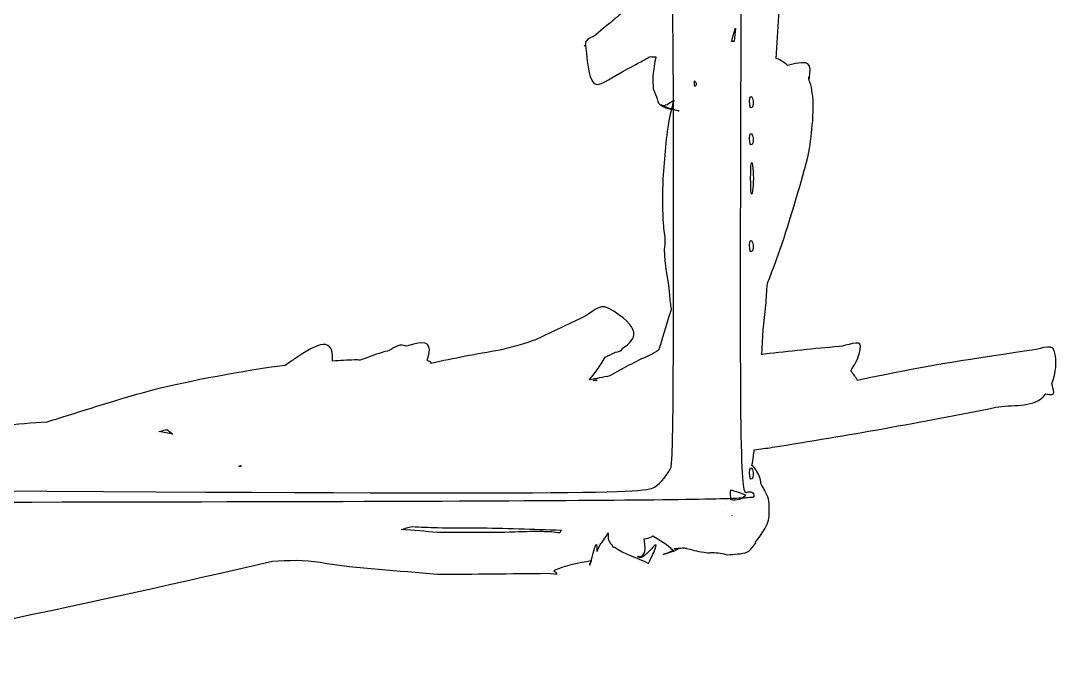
# Model space of a CAD drawing. Extents: x 0 to 877, y -11 to 940.
# Drawn here: x 646.2 to 705.2, y -9.7 to 27.5 of the extents above; entities that cross this region are included whole.
import ezdxf

# ---------------------------------------------------------------- set-up
doc = ezdxf.new("R2010")
doc.units = 0
doc.layers.add('Calque_1', color=7, linetype='CONTINUOUS')

msp = doc.modelspace()

# ---------------------------------------------------------------- linework, layer by layer
at = {"layer": 'Calque_1', "color": 7}
for points in [[(686.897033, 27.085279), (686.897033, 27.085147)], [(686.897033, 27.085279), (686.897033, 27.085147)], [(678.364141, 26.109416), (678.364724, 26.109495)], [(678.364141, 26.109416), (678.364724, 26.109495)], [(683.251657, 22.444593), (683.251763, 22.444593)], [(683.251657, 22.444593), (683.251763, 22.444593)], [(654.515023, 4.204245), (654.515023, 4.204377)], [(654.515023, 4.204245), (654.515023, 4.204377)], [(658.738673, 2.144913), (658.738541, 2.145046)], [(658.738673, 2.144913), (658.738541, 2.145046)], [(686.642848, 0.764794), (686.641737, 0.764794)], [(686.642848, 0.764794), (686.641737, 0.764794)], [(686.693701, -0.682133), (686.693436, -0.683191)], [(686.693701, -0.682133), (686.693436, -0.683191)], [(668.466106, -1.327955), (668.466106, -1.328113)], [(668.466106, -1.327955), (668.466106, -1.328113)], [(676.193473, -3.990298), (676.744839, -4.033213)], [(676.193473, -3.990298), (676.744839, -4.033213)]]:
    msp.add_lwpolyline(points, dxfattribs=at)
for points in [[(684.5628, 24.072918)], [(684.5628, 24.072918)], [(687.86955, 23.06836)], [(687.86955, 20.95169)], [(687.87856, 19.24844)], [(687.86955, 14.86628)], [(679.01843, 7.024862)], [(679.01843, 7.024862)], [(687.86955, 1.90169)], [(686.309473, -0.071872)], [(686.309473, -0.071872)], [(678.679445, -3.317145)], [(678.679445, -3.317145)], [(678.69241, -3.266504)], [(678.69241, -3.266504)]]:
    msp.add_lwpolyline(points, close=True, dxfattribs=at)
for points in [[(687.69438, 49.87357), (687.4728, 62.59783), (687.29359, 53.50447), (687.20487, 25.03462)], [(683.23409, 2.06436), (683.56706, 2.89978), (683.28799, 52.8089), (682.93941, 54.76875)], [(689.226319, 25.345802), (689.327681, 26.970794), (689.422693, 28.596076), (689.531728, 30.220433)], [(689.226319, 25.345802), (689.327681, 26.970794), (689.422693, 28.596076), (689.531728, 30.220433)], [(681.309113, 28.747788), (679.311112, 26.951267), (680.748619, 28.212166), (678.956305, 26.705522)], [(681.309113, 28.747788), (679.311112, 26.951267), (680.748619, 28.212166), (678.956305, 26.705522)], [(678.956305, 26.705522), (678.754428, 26.535845), (678.333529, 26.452528), (678.356336, 26.189797)], [(678.956305, 26.705522), (678.754428, 26.535845), (678.333529, 26.452528), (678.356336, 26.189797)], [(686.680498, 26.310632), (686.751751, 26.56905), (686.820489, 26.828421), (686.897033, 27.085279)], [(686.680498, 26.310632), (686.751751, 26.56905), (686.820489, 26.828421), (686.897033, 27.085279)], [(686.897033, 27.085147), (686.872427, 26.829056), (686.851128, 26.572596), (686.82467, 26.316717)], [(686.897033, 27.085147), (686.872427, 26.829056), (686.851128, 26.572596), (686.82467, 26.316717)], [(678.362078, 26.127487), (678.336413, 26.114787), (678.306965, 26.074227), (678.280956, 26.058775)], [(678.362078, 26.127487), (678.336413, 26.114787), (678.306965, 26.074227), (678.280956, 26.058775)], [(678.280956, 26.058775), (678.308658, 26.075708), (678.33644, 26.092509), (678.364141, 26.109416)], [(678.280956, 26.058775), (678.308658, 26.075708), (678.33644, 26.092509), (678.364141, 26.109416)], [(678.356336, 26.189797), (678.358982, 26.165984), (678.36057, 26.15122), (678.362422, 26.127778)], [(678.356336, 26.189797), (678.358982, 26.165984), (678.36057, 26.15122), (678.362422, 26.127778)], [(678.364724, 26.109495), (678.364724, 26.116375), (678.362078, 26.120608), (678.362078, 26.127487)], [(678.364724, 26.109495), (678.364724, 26.116375), (678.362078, 26.120608), (678.362078, 26.127487)], [(678.362422, 26.127778), (678.372476, 26.132805), (678.382001, 26.13307), (678.390335, 26.125132)], [(678.362422, 26.127778), (678.372476, 26.132805), (678.382001, 26.13307), (678.390335, 26.125132)], [(678.390335, 26.125132), (678.381604, 26.119841), (678.373137, 26.114284), (678.364406, 26.108993)], [(678.390335, 26.125132), (678.381604, 26.119841), (678.373137, 26.114284), (678.364406, 26.108993)], [(678.364406, 26.108993), (678.612347, 23.318327), (678.876481, 23.650934), (680.082134, 24.386105)], [(678.364406, 26.108993), (678.612347, 23.318327), (678.876481, 23.650934), (680.082134, 24.386105)], [(686.82467, 26.316717), (686.780405, 26.319363), (686.731907, 26.316717), (686.680498, 26.310632)], [(686.82467, 26.316717), (686.780405, 26.319363), (686.731907, 26.316717), (686.680498, 26.310632)], [(680.082134, 24.386105), (682.217454, 25.539636), (681.565706, 25.188666), (682.056693, 25.462007)], [(680.082134, 24.386105), (682.217454, 25.539636), (681.565706, 25.188666), (682.056693, 25.462007)], [(682.056693, 25.462007), (682.149218, 25.437136), (682.252617, 25.430257), (682.36779, 25.440311)], [(682.056693, 25.462007), (682.149218, 25.437136), (682.252617, 25.430257), (682.36779, 25.440311)], [(682.36779, 25.440311), (682.290849, 25.083627), (682.229995, 24.723767), (682.19933, 24.358218)], [(682.36779, 25.440311), (682.290849, 25.083627), (682.229995, 24.723767), (682.19933, 24.358218)], [(687.20487, 25.03462), (687.13577, 2.86896), (687.16867, 0.47578), (687.54066, 0.61852)], [(689.8764, 24.955648), (689.589962, 25.184644), (689.377925, 25.30929), (689.226319, 25.345802)], [(689.8764, 24.955648), (689.589962, 25.184644), (689.377925, 25.30929), (689.226319, 25.345802)], [(691.122323, 24.254396), (691.197915, 25.024148), (691.255753, 25.324688), (689.8764, 24.955648)], [(691.122323, 24.254396), (691.197915, 25.024148), (691.255753, 25.324688), (689.8764, 24.955648)], [(682.19933, 24.358218), (682.178692, 24.111891), (682.210971, 23.864268), (682.216792, 23.617173)], [(682.19933, 24.358218), (682.178692, 24.111891), (682.210971, 23.864268), (682.216792, 23.617173)], [(691.239534, 23.690093), (691.203762, 23.898505), (691.057394, 24.092947), (691.077291, 24.303503)], [(691.239534, 23.690093), (691.203762, 23.898505), (691.057394, 24.092947), (691.077291, 24.303503)], [(691.077291, 24.303503), (691.080202, 24.335702), (691.086287, 24.235822), (691.1083, 24.212036)], [(691.077291, 24.303503), (691.080202, 24.335702), (691.086287, 24.235822), (691.1083, 24.212036)], [(691.1083, 24.212036), (691.118354, 24.200924), (691.117296, 24.240188), (691.122323, 24.254396)], [(691.1083, 24.212036), (691.118354, 24.200924), (691.117296, 24.240188), (691.122323, 24.254396)], [(684.5628, 24.072918), (684.615505, 24.03122), (684.651806, 23.976372), (684.681148, 23.921497)], [(684.584496, 23.749412), (684.569414, 23.857653), (684.563593, 23.965312), (684.5628, 24.072918)], [(684.5628, 24.072918), (684.615505, 24.03122), (684.651806, 23.976372), (684.681148, 23.921497)], [(684.584496, 23.749412), (684.569414, 23.857653), (684.563593, 23.965312), (684.5628, 24.072918)], [(684.681148, 23.921497), (684.678502, 23.861834), (684.651038, 23.803784), (684.584496, 23.749412)], [(684.681148, 23.921497), (684.678502, 23.861834), (684.651038, 23.803784), (684.584496, 23.749412)], [(691.30777, 21.770832), (691.325497, 22.643586), (691.378096, 22.883325), (691.239534, 23.690093)], [(691.30777, 21.770832), (691.325497, 22.643586), (691.378096, 22.883325), (691.239534, 23.690093)], [(682.216792, 23.617173), (682.3267, 23.364232), (682.391788, 23.182463), (682.450896, 23.042525)], [(682.216792, 23.617173), (682.3267, 23.364232), (682.391788, 23.182463), (682.450896, 23.042525)], [(682.450896, 23.042525), (682.477989, 22.845172), (682.549612, 22.707007), (682.686533, 22.672002)], [(682.450896, 23.042525), (682.477989, 22.845172), (682.549612, 22.707007), (682.686533, 22.672002)], [(687.70969, 22.9085), (687.72239, 23.21674), (687.78509, 23.27942), (687.86955, 23.06836)], [(687.86956, 23.06836), (687.94596, 22.87736), (687.93656, 22.64915), (687.84866, 22.56123)], [(682.686533, 22.672002), (682.665367, 22.692111), (682.652984, 22.712642), (682.648275, 22.733518)], [(682.648275, 22.733518), (682.677167, 22.707589), (682.7086, 22.683379), (682.746462, 22.661154)], [(682.686533, 22.672002), (682.665367, 22.692111), (682.652984, 22.712642), (682.648275, 22.733518)], [(682.648275, 22.733518), (682.677167, 22.707589), (682.7086, 22.683379), (682.746462, 22.661154)], [(682.746779, 22.661631), (682.725083, 22.661631), (682.705875, 22.667716), (682.686851, 22.672479)], [(682.686851, 22.672479), (682.783715, 22.580404), (683.023348, 22.501955), (683.251657, 22.444593)], [(682.746779, 22.661631), (682.725083, 22.661631), (682.705875, 22.667716), (682.686851, 22.672479)], [(682.686851, 22.672479), (682.783715, 22.580404), (683.023348, 22.501955), (683.251657, 22.444593)], [(682.746462, 22.661154), (682.892141, 22.656657), (683.099283, 22.75188), (683.384663, 22.981565)], [(682.746462, 22.661154), (682.892141, 22.656657), (683.099283, 22.75188), (683.384663, 22.981565)], [(683.258907, 22.475602), (683.015516, 22.541483), (682.858645, 22.596041), (682.746779, 22.661631)], [(683.258907, 22.475602), (683.015516, 22.541483), (682.858645, 22.596041), (682.746779, 22.661631)], [(683.25134, 22.444117), (683.208927, 22.264412), (683.168763, 22.084125), (683.135082, 21.902541)], [(683.25134, 22.444117), (683.208927, 22.264412), (683.168763, 22.084125), (683.135082, 21.902541)], [(683.651839, 22.373843), (683.815246, 22.332912), (683.547911, 22.36961), (683.25134, 22.444117)], [(683.651839, 22.373843), (683.815246, 22.332912), (683.547911, 22.36961), (683.25134, 22.444117)], [(683.251763, 22.444593), (683.254409, 22.454912), (683.256525, 22.465231), (683.258907, 22.475602)], [(683.251763, 22.444593), (683.254409, 22.454912), (683.256525, 22.465231), (683.258907, 22.475602)], [(683.384663, 22.981565), (683.340927, 22.813184), (683.298885, 22.644248), (683.258589, 22.475126)], [(683.384663, 22.981565), (683.340927, 22.813184), (683.298885, 22.644248), (683.258589, 22.475126)], [(683.258589, 22.475126), (683.370667, 22.444778), (683.499572, 22.41197), (683.651839, 22.373843)], [(683.258589, 22.475126), (683.370667, 22.444778), (683.499572, 22.41197), (683.651839, 22.373843)], [(687.84866, 22.56123), (687.76076, 22.47333), (687.69821, 22.62963), (687.70969, 22.9085)], [(683.135082, 21.902541), (682.897168, 20.620265), (682.851528, 19.524228), (682.757839, 18.233511)], [(683.135082, 21.902541), (682.897168, 20.620265), (682.851528, 19.524228), (682.757839, 18.233511)], [(691.083482, 20.001431), (691.203762, 20.583567), (691.233157, 21.181102), (691.30777, 21.770832)], [(691.083482, 20.001431), (691.203762, 20.583567), (691.233157, 21.181102), (691.30777, 21.770832)], [(687.84866, 20.44457), (687.76076, 20.35667), (687.69821, 20.51297), (687.70969, 20.79183)], [(687.70969, 20.79183), (687.72239, 21.10007), (687.78509, 21.16275), (687.86955, 20.95169)], [(687.86956, 20.95169), (687.94596, 20.76069), (687.93656, 20.53249), (687.84866, 20.44457)], [(687.76833, 18.52083), (687.76833, 19.3212), (687.81793, 19.64862), (687.87856, 19.24844)], [(690.480947, 17.771072), (690.695894, 18.510609), (690.927643, 19.247209), (691.083482, 20.001431)], [(690.480947, 17.771072), (690.695894, 18.510609), (690.927643, 19.247209), (691.083482, 20.001431)], [(687.87856, 19.24844), (687.93916, 18.84825), (687.93916, 18.19341), (687.87856, 17.79323)], [(687.87856, 17.79323), (687.81796, 17.39305), (687.76833, 17.72043), (687.76833, 18.52083)], [(682.757839, 18.233511), (682.747785, 16.896254), (682.717146, 16.948536), (682.801257, 15.787676)], [(682.757839, 18.233511), (682.747785, 16.896254), (682.717146, 16.948536), (682.801257, 15.787676)], [(688.732712, 12.539863), (689.41674, 14.262195), (689.964004, 15.992702), (690.480947, 17.771072)], [(688.732712, 12.539863), (689.41674, 14.262195), (689.964004, 15.992702), (690.480947, 17.771072)], [(682.801257, 15.787676), (682.825069, 15.458667), (682.914022, 15.105792), (682.877721, 14.773793)], [(682.801257, 15.787676), (682.825069, 15.458667), (682.914022, 15.105792), (682.877721, 14.773793)], [(682.877721, 14.773793), (682.765908, 13.928158), (683.013717, 13.101018), (683.105104, 12.266443)], [(682.877721, 14.773793), (682.765908, 13.928158), (683.013717, 13.101018), (683.105104, 12.266443)], [(687.70969, 14.70641), (687.72239, 15.01465), (687.78509, 15.07733), (687.86955, 14.86628)], [(687.86956, 14.86628), (687.94596, 14.67527), (687.93656, 14.44707), (687.84866, 14.35915)], [(687.84866, 14.35915), (687.76076, 14.27125), (687.69821, 14.42755), (687.70969, 14.70641)], [(688.641722, 11.28259), (688.667651, 11.691556), (688.693025, 12.100443), (688.719748, 12.509383)], [(688.641722, 11.28259), (688.667651, 11.691556), (688.693025, 12.100443), (688.719748, 12.509383)], [(688.719748, 12.509383), (688.723981, 12.519702), (688.728479, 12.529491), (688.732712, 12.539863)], [(688.719748, 12.509383), (688.723981, 12.519702), (688.728479, 12.529491), (688.732712, 12.539863)], [(683.105104, 12.266443), (683.244355, 10.994802), (683.159582, 11.488091), (683.23946, 11.054122)], [(683.105104, 12.266443), (683.244355, 10.994802), (683.159582, 11.488091), (683.23946, 11.054122)], [(679.618108, 11.145694), (679.173555, 11.391915), (678.662512, 10.796762), (678.199597, 10.587079)], [(679.618108, 11.145694), (679.173555, 11.391915), (678.662512, 10.796762), (678.199597, 10.587079)], [(688.399364, 8.476551), (688.448894, 9.414102), (688.513611, 10.350701), (688.641722, 11.28259)], [(688.399364, 8.476551), (688.448894, 9.414102), (688.513611, 10.350701), (688.641722, 11.28259)], [(680.474908, 8.831622), (681.286835, 9.338828), (681.633571, 10.029364), (679.618108, 11.145694)], [(680.474908, 8.831622), (681.286835, 9.338828), (681.633571, 10.029364), (679.618108, 11.145694)], [(683.134552, 10.70892), (682.803691, 9.612037), (682.647402, 9.111075), (682.523735, 8.719386)], [(683.134552, 10.70892), (682.803691, 9.612037), (682.647402, 9.111075), (682.523735, 8.719386)], [(683.23946, 11.054122), (683.204614, 10.939478), (683.169054, 10.823247), (683.134552, 10.70892)], [(683.23946, 11.054122), (683.204614, 10.939478), (683.169054, 10.823247), (683.134552, 10.70892)], [(678.199597, 10.587079), (677.335547, 10.195655), (676.481366, 9.782429), (675.629726, 9.364413)], [(678.199597, 10.587079), (677.335547, 10.195655), (676.481366, 9.782429), (675.629726, 9.364413)], [(663.955462, 8.10923), (664.042828, 9.779809), (662.737718, 8.84501), (661.802601, 8.234801)], [(663.955462, 8.10923), (664.042828, 9.779809), (662.737718, 8.84501), (661.802601, 8.234801)], [(668.14125, 8.953066), (667.839546, 9.11634), (667.509875, 8.922321), (667.179013, 8.705019)], [(668.14125, 8.953066), (667.839546, 9.11634), (667.509875, 8.922321), (667.179013, 8.705019)], [(668.562917, 9.0621), (668.421947, 9.027175), (668.281929, 8.989049), (668.14125, 8.953066)], [(668.562917, 9.0621), (668.421947, 9.027175), (668.281929, 8.989049), (668.14125, 8.953066)], [(669.34738, 8.145875), (669.668796, 9.144227), (669.310047, 9.247177), (668.562917, 9.0621)], [(669.34738, 8.145875), (669.668796, 9.144227), (669.310047, 9.247177), (668.562917, 9.0621)], [(674.640634, 9.030562), (674.264396, 8.919225), (673.883714, 8.823393), (673.502211, 8.731371)], [(674.640634, 9.030562), (674.264396, 8.919225), (673.883714, 8.823393), (673.502211, 8.731371)], [(675.629726, 9.364413), (675.302701, 9.244822), (674.974379, 9.129358), (674.640634, 9.030562)], [(675.629726, 9.364413), (675.302701, 9.244822), (674.974379, 9.129358), (674.640634, 9.030562)], [(692.817694, 8.932799), (691.39667, 8.814874), (689.977974, 8.665384), (688.562136, 8.49613)], [(692.817694, 8.932799), (691.39667, 8.814874), (689.977974, 8.665384), (688.562136, 8.49613)], [(694.027951, 8.949203), (694.043826, 9.352295), (693.219755, 8.966136), (692.817694, 8.932799)], [(694.027951, 8.949203), (694.043826, 9.352295), (693.219755, 8.966136), (692.817694, 8.932799)], [(693.469336, 7.550324), (693.760642, 7.989189), (694.007922, 8.439351), (694.027951, 8.949203)], [(693.469336, 7.550324), (693.760642, 7.989189), (694.007922, 8.439351), (694.027951, 8.949203)], [(705.061393, 8.707427), (704.926271, 9.161743), (704.113232, 8.704781), (703.639258, 8.704252)], [(705.061393, 8.707427), (704.926271, 9.161743), (704.113232, 8.704781), (703.639258, 8.704252)], [(666.771291, 8.599582), (666.356715, 8.453797), (665.942007, 8.30825), (665.527458, 8.162411)], [(666.771291, 8.599582), (666.356715, 8.453797), (665.942007, 8.30825), (665.527458, 8.162411)], [(667.179013, 8.705019), (667.043176, 8.669512), (666.90726, 8.634693), (666.771291, 8.599582)], [(667.179013, 8.705019), (667.043176, 8.669512), (666.90726, 8.634693), (666.771291, 8.599582)], [(673.502211, 8.731371), (672.156434, 8.506661), (670.864183, 8.260545), (669.573757, 7.972229)], [(673.502211, 8.731371), (672.156434, 8.506661), (670.864183, 8.260545), (669.573757, 7.972229)], [(678.562367, 7.041028), (678.884206, 7.37517), (679.186943, 7.792127), (679.476529, 8.328808)], [(678.562367, 7.041028), (678.884206, 7.37517), (679.186943, 7.792127), (679.476529, 8.328808)], [(679.476529, 8.328808), (679.668775, 8.415194), (679.863879, 8.50584), (680.059433, 8.603207)], [(679.476529, 8.328808), (679.668775, 8.415194), (679.863879, 8.50584), (680.059433, 8.603207)], [(682.034362, 8.4398), (681.15711, 8.061446), (680.467923, 7.674678), (679.752331, 7.255896)], [(682.034362, 8.4398), (681.15711, 8.061446), (680.467923, 7.674678), (679.752331, 7.255896)], [(680.059433, 8.603207), (680.268824, 8.639032), (680.436702, 8.697293), (680.474908, 8.831622)], [(680.059433, 8.603207), (680.268824, 8.639032), (680.436702, 8.697293), (680.474908, 8.831622)], [(682.523735, 8.719386), (682.357286, 8.629374), (682.186392, 8.505364), (682.034362, 8.4398)], [(682.523735, 8.719386), (682.357286, 8.629374), (682.186392, 8.505364), (682.034362, 8.4398)], [(688.562136, 8.49613), (688.507869, 8.48978), (688.45363, 8.482901), (688.399364, 8.476551)], [(688.562136, 8.49613), (688.507869, 8.48978), (688.45363, 8.482901), (688.399364, 8.476551)], [(703.639258, 8.704252), (699.297022, 8.043005), (698.082981, 7.904972), (693.859993, 7.004092)], [(703.639258, 8.704252), (699.297022, 8.043005), (698.082981, 7.904972), (693.859993, 7.004092)], [(704.919286, 6.816608), (705.174661, 7.411471), (705.235992, 8.120422), (705.061393, 8.707427)], [(704.919286, 6.816608), (705.174661, 7.411471), (705.235992, 8.120422), (705.061393, 8.707427)], [(661.255866, 7.86068), (658.847126, 7.540984), (655.807037, 6.978692), (653.763316, 6.457145)], [(661.255866, 7.86068), (658.847126, 7.540984), (655.807037, 6.978692), (653.763316, 6.457145)], [(661.802601, 8.234801), (661.617604, 8.114072), (661.43647, 7.987972), (661.255866, 7.86068)], [(661.802601, 8.234801), (661.617604, 8.114072), (661.43647, 7.987972), (661.255866, 7.86068)], [(665.207577, 8.175376), (664.790593, 8.1486), (664.372922, 8.130264), (663.955462, 8.10923)], [(665.207577, 8.175376), (664.790593, 8.1486), (664.372922, 8.130264), (663.955462, 8.10923)], [(665.527458, 8.162411), (665.420831, 8.166115), (665.31423, 8.172201), (665.207577, 8.175376)], [(665.527458, 8.162411), (665.420831, 8.166115), (665.31423, 8.172201), (665.207577, 8.175376)], [(669.385083, 8.113834), (669.373441, 8.124153), (669.359683, 8.135265), (669.34738, 8.145875)], [(669.385083, 8.113834), (669.373441, 8.124153), (669.359683, 8.135265), (669.34738, 8.145875)], [(669.561322, 8.008927), (669.532932, 8.086767), (669.46713, 8.111532), (669.385083, 8.113834)], [(669.561322, 8.008927), (669.532932, 8.086767), (669.46713, 8.111532), (669.385083, 8.113834)], [(669.573757, 7.972229), (669.569524, 7.984135), (669.56582, 7.9971), (669.561322, 8.008927)], [(669.573757, 7.972229), (669.569524, 7.984135), (669.56582, 7.9971), (669.561322, 8.008927)], [(679.752331, 7.255896), (679.36043, 7.184538), (678.969217, 7.111539), (678.578771, 7.036265)], [(679.752331, 7.255896), (679.36043, 7.184538), (678.969217, 7.111539), (678.578771, 7.036265)], [(693.859993, 7.004092), (693.750668, 7.197026), (693.617688, 7.377631), (693.469336, 7.550324)], [(693.859993, 7.004092), (693.750668, 7.197026), (693.617688, 7.377631), (693.469336, 7.550324)], [(678.578771, 7.036265), (678.573215, 7.038911), (678.567659, 7.03944), (678.562367, 7.041028)], [(678.578771, 7.036265), (678.573215, 7.038911), (678.567659, 7.03944), (678.562367, 7.041028)], [(679.01843, 7.024862), (678.940034, 7.007928), (678.866056, 7.003695), (678.79364, 7.005283)], [(678.79364, 7.005283), (678.868543, 7.012162), (678.943605, 7.017453), (679.01843, 7.024862)], [(679.01843, 7.024862), (678.940034, 7.007928), (678.866056, 7.003695), (678.79364, 7.005283)], [(678.79364, 7.005283), (678.868543, 7.012162), (678.943605, 7.017453), (679.01843, 7.024862)], [(705.041232, 6.338083), (705.015567, 6.495087), (704.972361, 6.656429), (704.919286, 6.816608)], [(705.041232, 6.338083), (705.015567, 6.495087), (704.972361, 6.656429), (704.919286, 6.816608)], [(653.763316, 6.457145), (652.012965, 6.010449), (650.298888, 5.430774), (648.571371, 4.902718)], [(653.763316, 6.457145), (652.012965, 6.010449), (650.298888, 5.430774), (648.571371, 4.902718)], [(701.740132, 5.469403), (702.638366, 5.651859), (703.767898, 5.426487), (704.424224, 6.06625)], [(701.740132, 5.469403), (702.638366, 5.651859), (703.767898, 5.426487), (704.424224, 6.06625)], [(704.424224, 6.06625), (704.47976, 6.120384), (704.531221, 6.179306), (704.580804, 6.240399)], [(704.424224, 6.06625), (704.47976, 6.120384), (704.531221, 6.179306), (704.580804, 6.240399)], [(704.580804, 6.240399), (704.84552, 6.176317), (705.072744, 6.144381), (705.041232, 6.338083)], [(704.580804, 6.240399), (704.84552, 6.176317), (705.072744, 6.144381), (705.041232, 6.338083)], [(689.007588, 3.189938), (693.264231, 3.878093), (697.513783, 4.61083), (701.740132, 5.469403)], [(689.007588, 3.189938), (693.264231, 3.878093), (697.513783, 4.61083), (701.740132, 5.469403)], [(648.571371, 4.902718), (648.273212, 4.811569), (647.97582, 4.718171), (647.677899, 4.626255)], [(648.571371, 4.902718), (648.273212, 4.811569), (647.97582, 4.718171), (647.677899, 4.626255)], [(647.677899, 4.626255), (645.978666, 4.534815), (644.277157, 4.304231), (642.598614, 4.197339)], [(647.677899, 4.626255), (645.978666, 4.534815), (644.277157, 4.304231), (642.598614, 4.197339)], [(654.062348, 4.082933), (654.189533, 4.116826), (654.315633, 4.154768), (654.443189, 4.187311)], [(654.062348, 4.082933), (654.189533, 4.116826), (654.315633, 4.154768), (654.443189, 4.187311)], [(654.443189, 4.187311), (654.465414, 4.192868), (654.492454, 4.198688), (654.515023, 4.204245)], [(654.443189, 4.187311), (654.465414, 4.192868), (654.492454, 4.198688), (654.515023, 4.204245)], [(654.515023, 4.204377), (654.619534, 4.12061), (654.73005, 4.03462), (654.862818, 3.937201)], [(654.515023, 4.204377), (654.619534, 4.12061), (654.73005, 4.03462), (654.862818, 3.937201)], [(654.862818, 3.937201), (654.595642, 3.984085), (654.329154, 4.033906), (654.062348, 4.082933)], [(654.862818, 3.937201), (654.595642, 3.984085), (654.329154, 4.033906), (654.062348, 4.082933)], [(687.924437, 2.680933), (687.940576, 2.800657), (687.956637, 2.920381), (687.973014, 3.040078)], [(687.924437, 2.680933), (687.940576, 2.800657), (687.956637, 2.920381), (687.973014, 3.040078)], [(687.973014, 3.040078), (688.317846, 3.089873), (688.663127, 3.137286), (689.007588, 3.189938)], [(687.973014, 3.040078), (688.317846, 3.089873), (688.663127, 3.137286), (689.007588, 3.189938)], [(687.844347, 2.16055), (687.872234, 2.333826), (687.901127, 2.506996), (687.924437, 2.680933)], [(687.844347, 2.16055), (687.872234, 2.333826), (687.901127, 2.506996), (687.924437, 2.680933)], [(658.733514, 2.098558), (658.728222, 2.05895), (658.581563, 2.136896), (658.621357, 2.139886)], [(658.733514, 2.098558), (658.728222, 2.05895), (658.581563, 2.136896), (658.621357, 2.139886)], [(658.621357, 2.139886), (658.660409, 2.143061), (658.699594, 2.142797), (658.738673, 2.144913)], [(658.621357, 2.139886), (658.660409, 2.143061), (658.699594, 2.142797), (658.738673, 2.144913)], [(658.738541, 2.145046), (658.735895, 2.1297), (658.735366, 2.11401), (658.733514, 2.098558)], [(658.738541, 2.145046), (658.735895, 2.1297), (658.735366, 2.11401), (658.733514, 2.098558)], [(682.2918, 0.91959), (682.65359, 1.15663), (683.07762, 1.6718), (683.23409, 2.06436)], [(687.70969, 1.74183), (687.72239, 2.05007), (687.78509, 2.11275), (687.86955, 1.90169)], [(688.273793, 1.51666), (688.153778, 1.799209), (688.010744, 2.008044), (687.844347, 2.16055)], [(688.273793, 1.51666), (688.153778, 1.799209), (688.010744, 2.008044), (687.844347, 2.16055)], [(687.86956, 1.90169), (687.94596, 1.71069), (687.93656, 1.48249), (687.84866, 1.39457)], [(687.84866, 1.39457), (687.76076, 1.30667), (687.69821, 1.46297), (687.70969, 1.74183)], [(688.355443, 1.126506), (688.343272, 1.260835), (688.325942, 1.393893), (688.273793, 1.51666)], [(688.355443, 1.126506), (688.343272, 1.260835), (688.325942, 1.393893), (688.273793, 1.51666)], [(632.60447, 0.7675), (677.75606, 0.51065), (681.68602, 0.52266), (682.2918, 0.91959)], [(686.640202, 0.189113), (686.625915, 0.389826), (686.618506, 0.585618), (686.642848, 0.764794)], [(686.640202, 0.189113), (686.625915, 0.389826), (686.618506, 0.585618), (686.642848, 0.764794)], [(686.641737, 0.764794), (686.924074, 0.675894), (687.207628, 0.589031), (687.480969, 0.482616)], [(686.641737, 0.764794), (686.924074, 0.675894), (687.207628, 0.589031), (687.480969, 0.482616)], [(687.54066, 0.61852), (687.80365, 0.71944), (687.95303, 0.62972), (687.95303, 0.3709)], [(688.436035, 0.9663), (688.406058, 1.024059), (688.374334, 1.091448), (688.355443, 1.126506)], [(688.436035, 0.9663), (688.406058, 1.024059), (688.374334, 1.091448), (688.355443, 1.126506)], [(688.585392, 0.708437), (688.554277, 0.771276), (688.490724, 0.888275), (688.436035, 0.9663)], [(688.585392, 0.708437), (688.554277, 0.771276), (688.490724, 0.888275), (688.436035, 0.9663)], [(688.83291, -0.468747), (688.819152, 0.10651), (688.873047, 0.127651), (688.585392, 0.708437)], [(688.83291, -0.468747), (688.819152, 0.10651), (688.873047, 0.127651), (688.585392, 0.708437)], [(687.95303, 0.3709), (687.95303, 0.00633), (656.45746, -0.02756), (378.39053, 0.03787)], [(687.480969, 0.482616), (687.353043, 0.230044), (686.942383, 0.135535), (686.640202, 0.189113)], [(687.480969, 0.482616), (687.353043, 0.230044), (686.942383, 0.135535), (686.640202, 0.189113)], [(686.309473, -0.071872), (686.309473, -0.071872), (686.309447, -0.071872), (686.309473, -0.071872)], [(686.309473, -0.071872), (686.309473, -0.071872), (686.309447, -0.071872), (686.309473, -0.071872)], [(686.309473, -0.071872), (686.313442, -0.07928), (686.313177, -0.079545), (686.309473, -0.071872)], [(686.309473, -0.071872), (686.313442, -0.07928), (686.313177, -0.079545), (686.309473, -0.071872)], [(688.033498, -2.242804), (688.408201, -1.710595), (688.892918, -1.170078), (688.83291, -0.468747)], [(688.033498, -2.242804), (688.408201, -1.710595), (688.892918, -1.170078), (688.83291, -0.468747)], [(686.688409, -0.684779), (686.691055, -0.684779), (686.691849, -0.684779), (686.693701, -0.682133)], [(686.688409, -0.684779), (686.691055, -0.684779), (686.691849, -0.684779), (686.693701, -0.682133)], [(686.69767, -0.690335), (686.700316, -0.69351), (686.689997, -0.684779), (686.688409, -0.684779)], [(686.69767, -0.690335), (686.700316, -0.69351), (686.689997, -0.684779), (686.688409, -0.684779)], [(686.693436, -0.683191), (686.696082, -0.685837), (686.696082, -0.687954), (686.69767, -0.690335)], [(686.693436, -0.683191), (686.696082, -0.685837), (686.696082, -0.687954), (686.69767, -0.690335)], [(667.869761, -1.485064), (668.068569, -1.432835), (668.267403, -1.380554), (668.466106, -1.327955)], [(667.869761, -1.485064), (668.068569, -1.432835), (668.267403, -1.380554), (668.466106, -1.327955)], [(669.924409, -1.669532), (669.240488, -1.59439), (668.555217, -1.538484), (667.869761, -1.485064)], [(669.924409, -1.669532), (669.240488, -1.59439), (668.555217, -1.538484), (667.869761, -1.485064)], [(668.466106, -1.328113), (668.955347, -1.35219), (669.444588, -1.373939), (669.934252, -1.386507)], [(668.466106, -1.328113), (668.955347, -1.35219), (669.444588, -1.373939), (669.934252, -1.386507)], [(674.029605, -1.649423), (672.661445, -1.679639), (671.292755, -1.6735), (669.924409, -1.669532)], [(674.029605, -1.649423), (672.661445, -1.679639), (671.292755, -1.6735), (669.924409, -1.669532)], [(669.934252, -1.386507), (670.671328, -1.405292), (671.409225, -1.383861), (672.146513, -1.393651)], [(669.934252, -1.386507), (670.671328, -1.405292), (671.409225, -1.383861), (672.146513, -1.393651)], [(672.146513, -1.393651), (673.760286, -1.412436), (675.37263, -1.476624), (676.985477, -1.524884)], [(672.146513, -1.393651), (673.760286, -1.412436), (675.37263, -1.476624), (676.985477, -1.524884)], [(675.584032, -1.606534), (675.306722, -1.603889), (674.253654, -1.644423), (674.029605, -1.649423)], [(675.584032, -1.606534), (675.306722, -1.603889), (674.253654, -1.644423), (674.029605, -1.649423)], [(676.438239, -1.634448), (676.153468, -1.625188), (675.868935, -1.608519), (675.584032, -1.606534)], [(676.438239, -1.634448), (676.153468, -1.625188), (675.868935, -1.608519), (675.584032, -1.606534)], [(676.899196, -1.687682), (676.740473, -1.669426), (676.576828, -1.651037), (676.438239, -1.634448)], [(676.899196, -1.687682), (676.740473, -1.669426), (676.576828, -1.651037), (676.438239, -1.634448)], [(676.985477, -1.524884), (676.95677, -1.57915), (676.927163, -1.632966), (676.899196, -1.687682)], [(676.985477, -1.524884), (676.95677, -1.57915), (676.927163, -1.632966), (676.899196, -1.687682)], [(679.594798, -1.790499), (679.617817, -1.755495), (679.639433, -1.719406), (679.661976, -1.684031)], [(679.594798, -1.790499), (679.617817, -1.755495), (679.639433, -1.719406), (679.661976, -1.684031)], [(679.661976, -1.684031), (679.635517, -1.916309), (679.640809, -2.13541), (679.789108, -2.293313)], [(679.661976, -1.684031), (679.635517, -1.916309), (679.640809, -2.13541), (679.789108, -2.293313)], [(682.334161, -2.586869), (682.622478, -1.766554), (681.53766, -3.545057), (681.343535, -3.006974)], [(682.334161, -2.586869), (682.622478, -1.766554), (681.53766, -3.545057), (681.343535, -3.006974)], [(678.692013, -3.267932), (678.820865, -2.77332), (679.022663, -1.785102), (679.01499, -2.751175)], [(678.692013, -3.267932), (678.820865, -2.77332), (679.022663, -1.785102), (679.01499, -2.751175)], [(679.01499, -2.751175), (679.281664, -2.137315), (679.045576, -2.62264), (679.594798, -1.790499)], [(679.01499, -2.751175), (679.281664, -2.137315), (679.045576, -2.62264), (679.594798, -1.790499)], [(679.789108, -2.293313), (679.816598, -2.322576), (679.848454, -2.346177), (679.877479, -2.373403)], [(679.789108, -2.293313), (679.816598, -2.322576), (679.848454, -2.346177), (679.877479, -2.373403)], [(681.343535, -3.006974), (681.64688, -3.104976), (681.844682, -2.916116), (681.712496, -2.019443)], [(681.343535, -3.006974), (681.64688, -3.104976), (681.844682, -2.916116), (681.712496, -2.019443)], [(681.712496, -2.019443), (681.855107, -2.003568), (681.994384, -1.972427), (682.126437, -1.909376)], [(681.712496, -2.019443), (681.855107, -2.003568), (681.994384, -1.972427), (682.126437, -1.909376)], [(682.126437, -1.909376), (682.157605, -1.89456), (682.180677, -1.874795), (682.198774, -1.852015)], [(682.126437, -1.909376), (682.157605, -1.89456), (682.180677, -1.874795), (682.198774, -1.852015)], [(682.198774, -1.852015), (682.610625, -2.095088), (683.021073, -2.338901), (683.352728, -2.677806)], [(682.198774, -1.852015), (682.610625, -2.095088), (683.021073, -2.338901), (683.352728, -2.677806)], [(687.581881, -2.770807), (687.795796, -2.67942), (687.898508, -2.42968), (688.056781, -2.259209)], [(687.581881, -2.770807), (687.795796, -2.67942), (687.898508, -2.42968), (688.056781, -2.259209)], [(688.056781, -2.259209), (688.049108, -2.253652), (688.02855, -2.250742), (688.033498, -2.242804)], [(688.056781, -2.259209), (688.049108, -2.253652), (688.02855, -2.250742), (688.033498, -2.242804)], [(679.877479, -2.373403), (679.874833, -2.446534), (679.896, -2.49781), (679.96585, -2.496407)], [(679.877479, -2.373403), (679.874833, -2.446534), (679.896, -2.49781), (679.96585, -2.496407)], [(679.96585, -2.496407), (679.979872, -2.496407), (679.989662, -2.489793), (680.000986, -2.486089)], [(679.96585, -2.496407), (679.979872, -2.496407), (679.989662, -2.489793), (680.000986, -2.486089)], [(680.000986, -2.486089), (680.555315, -2.926937), (681.319484, -3.091138), (681.956416, -3.422978)], [(680.000986, -2.486089), (680.555315, -2.926937), (681.319484, -3.091138), (681.956416, -3.422978)], [(681.956416, -3.422978), (682.082278, -3.144372), (682.2328, -2.875264), (682.334161, -2.586869)], [(681.956416, -3.422978), (682.082278, -3.144372), (682.2328, -2.875264), (682.334161, -2.586869)], [(683.352728, -2.677806), (683.408925, -2.7353), (682.012216, -3.168608), (683.421969, -2.710376)], [(683.352728, -2.677806), (683.408925, -2.7353), (682.012216, -3.168608), (683.421969, -2.710376)], [(683.410063, -2.600812), (683.33217, -2.580704), (683.570771, -2.584937), (683.65086, -2.577)], [(683.410063, -2.600812), (683.33217, -2.580704), (683.570771, -2.584937), (683.65086, -2.577)], [(683.421969, -2.710376), (683.890917, -2.451031), (683.603077, -2.651797), (683.410063, -2.600812)], [(683.421969, -2.710376), (683.890917, -2.451031), (683.603077, -2.651797), (683.410063, -2.600812)], [(683.65086, -2.577), (683.750714, -2.566681), (683.848795, -2.530671), (683.949046, -2.535672)], [(683.65086, -2.577), (683.750714, -2.566681), (683.848795, -2.530671), (683.949046, -2.535672)], [(683.949046, -2.535672), (684.013128, -2.538847), (684.075067, -2.558426), (684.13817, -2.569776)], [(683.949046, -2.535672), (684.013128, -2.538847), (684.075067, -2.558426), (684.13817, -2.569776)], [(684.13817, -2.569776), (684.612541, -2.698708), (684.751659, -2.750937), (685.303474, -2.81523)], [(684.13817, -2.569776), (684.612541, -2.698708), (684.751659, -2.750937), (685.303474, -2.81523)], [(685.303474, -2.81523), (685.392956, -2.825549), (685.483629, -2.804647), (685.573746, -2.804382)], [(685.303474, -2.81523), (685.392956, -2.825549), (685.483629, -2.804647), (685.573746, -2.804382)], [(685.573746, -2.804382), (685.877779, -2.804382), (686.176546, -2.866771), (686.470842, -2.936674)], [(685.573746, -2.804382), (685.877779, -2.804382), (686.176546, -2.866771), (686.470842, -2.936674)], [(686.470842, -2.936674), (686.841233, -2.88135), (687.237473, -2.917889), (687.581881, -2.770807)], [(686.470842, -2.936674), (686.841233, -2.88135), (687.237473, -2.917889), (687.581881, -2.770807)], [(629.398895, -9.686089), (640.136454, -7.805748), (649.984695, -5.753534), (660.523631, -3.289575)], [(629.398895, -9.686089), (640.136454, -7.805748), (649.984695, -5.753534), (660.523631, -3.289575)], [(660.523631, -3.289575), (661.4302, -3.243379), (662.336662, -3.202263), (663.239738, -3.359849)], [(660.523631, -3.289575), (661.4302, -3.243379), (662.336662, -3.202263), (663.239738, -3.359849)], [(663.239738, -3.359849), (665.450067, -3.736377), (667.688257, -3.820806), (669.917874, -4.037844)], [(663.239738, -3.359849), (665.450067, -3.736377), (667.688257, -3.820806), (669.917874, -4.037844)], [(676.588787, -3.803767), (677.258236, -3.538204), (677.96941, -3.375327), (678.681165, -3.265287)], [(676.588787, -3.803767), (677.258236, -3.538204), (677.96941, -3.375327), (678.681165, -3.265287)], [(678.679445, -3.317145), (678.646187, -3.368395), (678.584566, -3.44396), (678.593138, -3.493357)], [(678.679445, -3.317145), (678.646187, -3.368395), (678.584566, -3.44396), (678.593138, -3.493357)], [(678.593138, -3.493357), (678.605045, -3.562149), (678.638012, -3.471132), (678.679445, -3.317145)], [(678.593138, -3.493357), (678.605045, -3.562149), (678.638012, -3.471132), (678.679445, -3.317145)], [(678.69241, -3.266504), (678.688177, -3.282643), (678.683414, -3.302196), (678.679445, -3.317145)], [(678.679445, -3.317145), (678.696379, -3.290951), (678.706459, -3.270049), (678.69241, -3.266504)], [(678.69241, -3.266504), (678.688177, -3.282643), (678.683414, -3.302196), (678.679445, -3.317145)], [(678.679445, -3.317145), (678.696379, -3.290951), (678.706459, -3.270049), (678.69241, -3.266504)], [(678.681165, -3.265287), (678.686986, -3.265287), (678.688838, -3.265287), (678.692013, -3.267932)], [(678.681165, -3.265287), (678.686986, -3.265287), (678.688838, -3.265287), (678.692013, -3.267932)], [(669.917874, -4.037844), (672.010332, -4.0434), (674.102207, -4.00141), (676.193473, -3.990298)], [(669.917874, -4.037844), (672.010332, -4.0434), (674.102207, -4.00141), (676.193473, -3.990298)], [(676.744839, -4.033213), (676.692795, -3.956722), (676.502798, -3.837871), (676.588787, -3.803767)], [(676.744839, -4.033213), (676.692795, -3.956722), (676.502798, -3.837871), (676.588787, -3.803767)]]:
    msp.add_open_spline(points, degree=3, dxfattribs=at)

doc.saveas('drawing.dxf')
